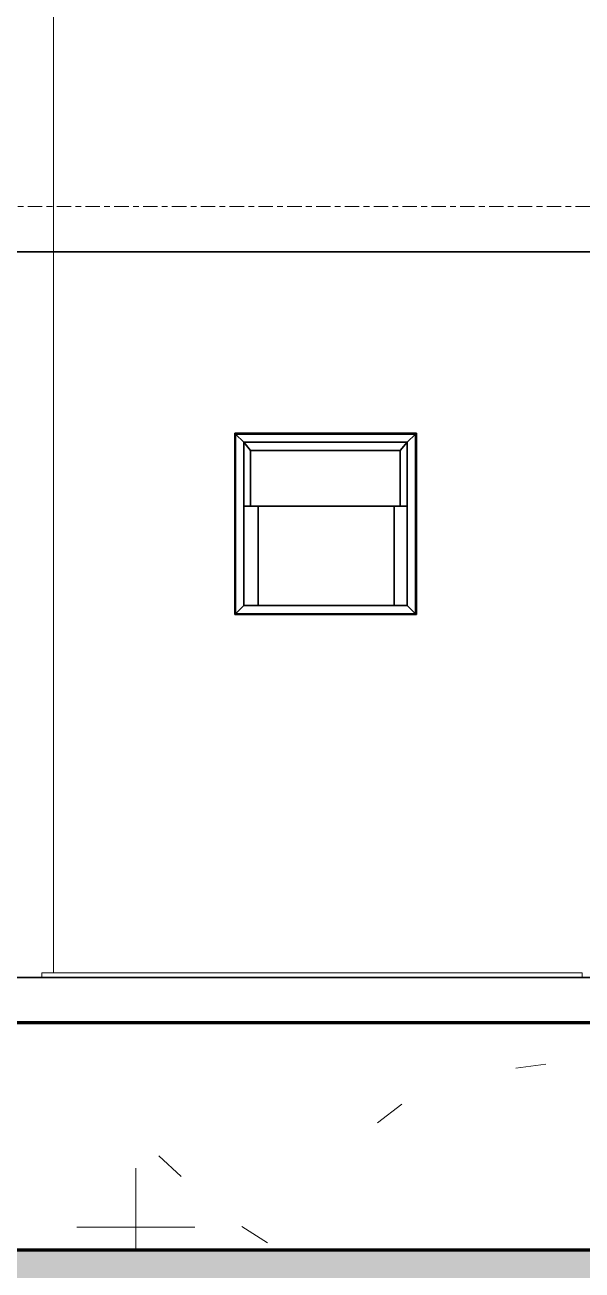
# Model space of a CAD drawing. Header units: millimetres. Extents: x -153298 to 620751, y -313239 to 250031.
# Drawn here: x 94737 to 95350, y -295319 to -293947 of the extents above; entities that cross this region are included whole.
import ezdxf

# ---------------------------------------------------------------- set-up
doc = ezdxf.new("R2010")
doc.units = ezdxf.units.MM
doc.linetypes.add('Centre', pattern=[31.75, 6.35, -4.7625, 15.875, -4.7625])
for name, color, linetype, lineweight in [('A-DETL-GENF', 2, 'Continuous', 35), ('A-DETL-THIN', 1, 'Continuous', 25), ('A-FLOR-FNSH', 2, 'Continuous', 70), ('A-FLOR-LEVL', 3, 'Continuous', 35), ('A-FLOR-PATT', 1, 'Continuous', 70), ('A-GENM', 1, 'Continuous', 9), ('A-WALL-PATT', 1, 'Continuous', 35), ('E-LITE-EQPM', 2, 'Continuous', 35), ('E-POWR-CNTR', 2, 'Continuous', 9), ('WALL-E', 2, 'Continuous', 35)]:
    doc.layers.add(name, color=color, linetype=linetype, lineweight=lineweight)
pattern_1 = [(50, (108217.3, -305821.75), (728.737, -63.756), [76.2, -838.2]), (355, (108217.3, -305821.75), (-140.972, 764.228), [60.96, -670.56]), (100.451, (108278, -305827.1), (587.77, 700.467), [64.76, -712.36]), (46.184, (108217.3, -305618.55), (1084.316, -168.17), [114.3, -1257.3]), (96.636, (108307.7, -305632.6), (949.61, 989.71), [97.14, -1068.54]), (351.184, (108217.3, -305618.6), (949.62, 989.7), [91.44, -1005.84]), (21, (108318.9, -305669.35), (606.458, -409.06), [76.2, -838.2]), (326, (108318.9, -305669.35), (247.208, 736.753), [60.96, -670.56]), (71.451, (108369.44, -305703.44), (853.668, 327.685), [64.76, -712.36]), (37.5, (108217.3, -305821.75), (12.3547, 338.22), [33.528, -628.904, 33.528, -647.192, -673.1]), (37.5, (108217.3, -305821.75), (12.3547, 338.22), [-1343.152, 33.528, -639.572]), (7.5, (108217.3, -305821.75), (267.279, 400.722), [33.528, -354.584, 33.528, -613.664, -256.54]), (7.5, (108217.3, -305821.75), (267.279, 400.722), [-1035.304, 33.528, -223.012]), (327.5, (107990.73, -305821.75), (542.3633, -22.9153), [33.528, -220.472, 33.528, -758.952, -1051.56]), (327.5, (107990.73, -305821.75), (542.3633, -22.9153), [-1046.48, 33.528, -1018.032]), (317.5, (107889.13, -305821.75), (592.517, 101.707), [33.528, -296.672, 33.528, -492.76, -746.76]), (317.5, (107889.13, -305821.75), (592.517, 101.707), [-856.488, 33.528, -713.232])]

# ---------------------------------------------------------------- blocks, each defined once
blk = doc.blocks.new('PPL-C-AECM-1-PP19-EE-M3-0001_rvt-1-2120-01 ENTRANCE 1 SECTION A')
at = {"layer": 'E-POWR-CNTR', "color": 10, "lineweight": 5}
for p, q in [((-888391.2, 101150), (-888391.2, 101240)), ((-888456.2, 101175), (-888326.2, 101175))]:
    blk.add_line(p, q, dxfattribs=at)
blk = doc.blocks.new('DPA_Drainage Gutter_Landscape_Type A - DPA_Drainage Gutter_Landscape_Type A-17275574-2120-01 ENTRANCE 1 SECTION A')
at = {"layer": 'A-GENM'}
for p, q in [((-888494.8, 101455), (-887899.8, 101455)), ((-888494.8, 101450), (-888494.8, 101455)), ((-888487.8, 101455), (-888480.8, 101455)), ((-888480.8, 101455), (-888487.8, 101455)), ((-888487.8, 101455), (-888480.8, 101455)), ((-888480.8, 101455), (-888487.8, 101455)), ((-887906.8, 101455), (-888487.8, 101455)), ((-888487.8, 101455), (-887906.8, 101455)), ((-887906.8, 101455), (-888487.8, 101455)), ((-888473.8, 101455), (-888460.8, 101455)), ((-888460.8, 101455), (-888473.8, 101455)), ((-888473.8, 101455), (-888460.8, 101455)), ((-888460.8, 101455), (-888473.8, 101455)), ((-888453.8, 101455), (-888440.8, 101455)), ((-888440.8, 101455), (-888453.8, 101455)), ((-888453.8, 101455), (-888440.8, 101455)), ((-888440.8, 101455), (-888453.8, 101455)), ((-888433.8, 101455), (-888420.8, 101455)), ((-888420.8, 101455), (-888433.8, 101455)), ((-888433.8, 101455), (-888420.8, 101455)), ((-888420.8, 101455), (-888433.8, 101455)), ((-888413.8, 101455), (-888400.8, 101455)), ((-888400.8, 101455), (-888413.8, 101455)), ((-888413.8, 101455), (-888400.8, 101455)), ((-888400.8, 101455), (-888413.8, 101455)), ((-888393.8, 101455), (-888380.8, 101455)), ((-888380.8, 101455), (-888393.8, 101455)), ((-888393.8, 101455), (-888380.8, 101455)), ((-888380.8, 101455), (-888393.8, 101455)), ((-888373.8, 101455), (-888360.8, 101455)), ((-888360.8, 101455), (-888373.8, 101455)), ((-888373.8, 101455), (-888360.8, 101455)), ((-888360.8, 101455), (-888373.8, 101455)), ((-888353.8, 101455), (-888340.8, 101455)), ((-888340.8, 101455), (-888353.8, 101455)), ((-888353.8, 101455), (-888340.8, 101455)), ((-888340.8, 101455), (-888353.8, 101455)), ((-888333.8, 101455), (-888320.8, 101455)), ((-888320.8, 101455), (-888333.8, 101455)), ((-888333.8, 101455), (-888320.8, 101455)), ((-888320.8, 101455), (-888333.8, 101455)), ((-888313.8, 101455), (-888300.8, 101455)), ((-888300.8, 101455), (-888313.8, 101455)), ((-888313.8, 101455), (-888300.8, 101455)), ((-888300.8, 101455), (-888313.8, 101455)), ((-888293.8, 101455), (-888280.8, 101455)), ((-888280.8, 101455), (-888293.8, 101455)), ((-888293.8, 101455), (-888280.8, 101455)), ((-888280.8, 101455), (-888293.8, 101455)), ((-888273.8, 101455), (-888260.8, 101455)), ((-888260.8, 101455), (-888273.8, 101455)), ((-888273.8, 101455), (-888260.8, 101455)), ((-888260.8, 101455), (-888273.8, 101455)), ((-888253.8, 101455), (-888240.8, 101455)), ((-888240.8, 101455), (-888253.8, 101455)), ((-888253.8, 101455), (-888240.8, 101455)), ((-888240.8, 101455), (-888253.8, 101455)), ((-888233.8, 101455), (-888220.8, 101455)), ((-888220.8, 101455), (-888233.8, 101455)), ((-888233.8, 101455), (-888220.8, 101455)), ((-888220.8, 101455), (-888233.8, 101455)), ((-888213.8, 101455), (-888200.8, 101455)), ((-888200.8, 101455), (-888213.8, 101455)), ((-888213.8, 101455), (-888200.8, 101455)), ((-888200.8, 101455), (-888213.8, 101455)), ((-888193.8, 101455), (-888180.8, 101455)), ((-888180.8, 101455), (-888193.8, 101455)), ((-888193.8, 101455), (-888180.8, 101455)), ((-888180.8, 101455), (-888193.8, 101455)), ((-888173.8, 101455), (-888160.8, 101455)), ((-888160.8, 101455), (-888173.8, 101455)), ((-888173.8, 101455), (-888160.8, 101455)), ((-888160.8, 101455), (-888173.8, 101455)), ((-888153.8, 101455), (-888140.8, 101455)), ((-888140.8, 101455), (-888153.8, 101455)), ((-888153.8, 101455), (-888140.8, 101455)), ((-888140.8, 101455), (-888153.8, 101455)), ((-888133.8, 101455), (-888120.8, 101455)), ((-888120.8, 101455), (-888133.8, 101455)), ((-888133.8, 101455), (-888120.8, 101455)), ((-888120.8, 101455), (-888133.8, 101455)), ((-888113.8, 101455), (-888100.8, 101455)), ((-888100.8, 101455), (-888113.8, 101455)), ((-888113.8, 101455), (-888100.8, 101455)), ((-888100.8, 101455), (-888113.8, 101455)), ((-888093.8, 101455), (-888080.8, 101455)), ((-888080.8, 101455), (-888093.8, 101455)), ((-888093.8, 101455), (-888080.8, 101455)), ((-888080.8, 101455), (-888093.8, 101455)), ((-888073.8, 101455), (-888060.8, 101455)), ((-888060.8, 101455), (-888073.8, 101455)), ((-888073.8, 101455), (-888060.8, 101455)), ((-888060.8, 101455), (-888073.8, 101455)), ((-888053.8, 101455), (-888040.8, 101455)), ((-888040.8, 101455), (-888053.8, 101455)), ((-888053.8, 101455), (-888040.8, 101455)), ((-888040.8, 101455), (-888053.8, 101455)), ((-888033.8, 101455), (-888020.8, 101455)), ((-888020.8, 101455), (-888033.8, 101455)), ((-888033.8, 101455), (-888020.8, 101455)), ((-888020.8, 101455), (-888033.8, 101455)), ((-888013.8, 101455), (-888000.8, 101455)), ((-888000.8, 101455), (-888013.8, 101455)), ((-888013.8, 101455), (-888000.8, 101455)), ((-888000.8, 101455), (-888013.8, 101455)), ((-887993.8, 101455), (-887980.8, 101455)), ((-887980.8, 101455), (-887993.8, 101455)), ((-887993.8, 101455), (-887980.8, 101455)), ((-887980.8, 101455), (-887993.8, 101455)), ((-887973.8, 101455), (-887960.8, 101455)), ((-887960.8, 101455), (-887973.8, 101455)), ((-887973.8, 101455), (-887960.8, 101455)), ((-887960.8, 101455), (-887973.8, 101455)), ((-887953.8, 101455), (-887940.8, 101455)), ((-887940.8, 101455), (-887953.8, 101455)), ((-887953.8, 101455), (-887940.8, 101455)), ((-887940.8, 101455), (-887953.8, 101455)), ((-887933.8, 101455), (-887920.8, 101455)), ((-887920.8, 101455), (-887933.8, 101455)), ((-887933.8, 101455), (-887920.8, 101455)), ((-887920.8, 101455), (-887933.8, 101455)), ((-887913.8, 101455), (-887906.8, 101455)), ((-887906.8, 101455), (-887913.8, 101455)), ((-887913.8, 101455), (-887906.8, 101455)), ((-887906.8, 101455), (-887913.8, 101455)), ((-887899.8, 101450), (-887899.8, 101455)), ((-887899.8, 101400), (-888494.8, 101400)), ((-888494.8, 101400), (-887899.8, 101400)), ((-888480.8, 101400), (-888487.8, 101400)), ((-888487.8, 101400), (-888480.8, 101400)), ((-888480.8, 101400), (-888487.8, 101400)), ((-888487.8, 101400), (-888480.8, 101400)), ((-888460.8, 101400), (-888473.8, 101400)), ((-888473.8, 101400), (-888460.8, 101400)), ((-888460.8, 101400), (-888473.8, 101400)), ((-888473.8, 101400), (-888460.8, 101400)), ((-888440.8, 101400), (-888453.8, 101400)), ((-888453.8, 101400), (-888440.8, 101400)), ((-888440.8, 101400), (-888453.8, 101400)), ((-888453.8, 101400), (-888440.8, 101400)), ((-888420.8, 101400), (-888433.8, 101400)), ((-888433.8, 101400), (-888420.8, 101400)), ((-888420.8, 101400), (-888433.8, 101400)), ((-888433.8, 101400), (-888420.8, 101400)), ((-888400.8, 101400), (-888413.8, 101400)), ((-888413.8, 101400), (-888400.8, 101400)), ((-888400.8, 101400), (-888413.8, 101400)), ((-888413.8, 101400), (-888400.8, 101400)), ((-888380.8, 101400), (-888393.8, 101400)), ((-888393.8, 101400), (-888380.8, 101400)), ((-888380.8, 101400), (-888393.8, 101400)), ((-888393.8, 101400), (-888380.8, 101400)), ((-888360.8, 101400), (-888373.8, 101400)), ((-888373.8, 101400), (-888360.8, 101400)), ((-888360.8, 101400), (-888373.8, 101400)), ((-888373.8, 101400), (-888360.8, 101400)), ((-888340.8, 101400), (-888353.8, 101400)), ((-888353.8, 101400), (-888340.8, 101400)), ((-888340.8, 101400), (-888353.8, 101400)), ((-888353.8, 101400), (-888340.8, 101400)), ((-888320.8, 101400), (-888333.8, 101400)), ((-888333.8, 101400), (-888320.8, 101400)), ((-888320.8, 101400), (-888333.8, 101400)), ((-888333.8, 101400), (-888320.8, 101400)), ((-888300.8, 101400), (-888313.8, 101400)), ((-888313.8, 101400), (-888300.8, 101400)), ((-888300.8, 101400), (-888313.8, 101400)), ((-888313.8, 101400), (-888300.8, 101400)), ((-888280.8, 101400), (-888293.8, 101400)), ((-888293.8, 101400), (-888280.8, 101400)), ((-888280.8, 101400), (-888293.8, 101400)), ((-888293.8, 101400), (-888280.8, 101400)), ((-888260.8, 101400), (-888273.8, 101400)), ((-888273.8, 101400), (-888260.8, 101400)), ((-888260.8, 101400), (-888273.8, 101400)), ((-888273.8, 101400), (-888260.8, 101400)), ((-888240.8, 101400), (-888253.8, 101400)), ((-888253.8, 101400), (-888240.8, 101400)), ((-888240.8, 101400), (-888253.8, 101400)), ((-888253.8, 101400), (-888240.8, 101400)), ((-888220.8, 101400), (-888233.8, 101400)), ((-888233.8, 101400), (-888220.8, 101400)), ((-888220.8, 101400), (-888233.8, 101400)), ((-888233.8, 101400), (-888220.8, 101400)), ((-888200.8, 101400), (-888213.8, 101400)), ((-888213.8, 101400), (-888200.8, 101400)), ((-888200.8, 101400), (-888213.8, 101400)), ((-888213.8, 101400), (-888200.8, 101400)), ((-888180.8, 101400), (-888193.8, 101400)), ((-888193.8, 101400), (-888180.8, 101400)), ((-888180.8, 101400), (-888193.8, 101400)), ((-888193.8, 101400), (-888180.8, 101400)), ((-888160.8, 101400), (-888173.8, 101400)), ((-888173.8, 101400), (-888160.8, 101400)), ((-888160.8, 101400), (-888173.8, 101400)), ((-888173.8, 101400), (-888160.8, 101400)), ((-888140.8, 101400), (-888153.8, 101400)), ((-888153.8, 101400), (-888140.8, 101400)), ((-888140.8, 101400), (-888153.8, 101400)), ((-888153.8, 101400), (-888140.8, 101400)), ((-888120.8, 101400), (-888133.8, 101400)), ((-888133.8, 101400), (-888120.8, 101400)), ((-888120.8, 101400), (-888133.8, 101400)), ((-888133.8, 101400), (-888120.8, 101400)), ((-888100.8, 101400), (-888113.8, 101400)), ((-888113.8, 101400), (-888100.8, 101400)), ((-888100.8, 101400), (-888113.8, 101400)), ((-888113.8, 101400), (-888100.8, 101400)), ((-888080.8, 101400), (-888093.8, 101400)), ((-888093.8, 101400), (-888080.8, 101400)), ((-888080.8, 101400), (-888093.8, 101400)), ((-888093.8, 101400), (-888080.8, 101400)), ((-888060.8, 101400), (-888073.8, 101400)), ((-888073.8, 101400), (-888060.8, 101400)), ((-888060.8, 101400), (-888073.8, 101400)), ((-888073.8, 101400), (-888060.8, 101400)), ((-888040.8, 101400), (-888053.8, 101400)), ((-888053.8, 101400), (-888040.8, 101400)), ((-888040.8, 101400), (-888053.8, 101400)), ((-888053.8, 101400), (-888040.8, 101400)), ((-888020.8, 101400), (-888033.8, 101400)), ((-888033.8, 101400), (-888020.8, 101400)), ((-888020.8, 101400), (-888033.8, 101400)), ((-888033.8, 101400), (-888020.8, 101400)), ((-888000.8, 101400), (-888013.8, 101400)), ((-888013.8, 101400), (-888000.8, 101400)), ((-888000.8, 101400), (-888013.8, 101400)), ((-888013.8, 101400), (-888000.8, 101400)), ((-887980.8, 101400), (-887993.8, 101400)), ((-887993.8, 101400), (-887980.8, 101400)), ((-887980.8, 101400), (-887993.8, 101400)), ((-887993.8, 101400), (-887980.8, 101400)), ((-887960.8, 101400), (-887973.8, 101400)), ((-887973.8, 101400), (-887960.8, 101400)), ((-887960.8, 101400), (-887973.8, 101400)), ((-887973.8, 101400), (-887960.8, 101400)), ((-887940.8, 101400), (-887953.8, 101400)), ((-887953.8, 101400), (-887940.8, 101400)), ((-887940.8, 101400), (-887953.8, 101400)), ((-887953.8, 101400), (-887940.8, 101400)), ((-887920.8, 101400), (-887933.8, 101400)), ((-887933.8, 101400), (-887920.8, 101400)), ((-887920.8, 101400), (-887933.8, 101400)), ((-887933.8, 101400), (-887920.8, 101400)), ((-887906.8, 101400), (-887913.8, 101400)), ((-887913.8, 101400), (-887906.8, 101400)), ((-887906.8, 101400), (-887913.8, 101400)), ((-887913.8, 101400), (-887906.8, 101400))]:
    blk.add_line(p, q, dxfattribs=at)
blk = doc.blocks.new('DPA_LIGHTING_WALL MOUNT_WLL711_A - PASITO_Asymmetrical 150_x90_-18344879-2120-01 ENTRANCE 1 SECTION A')
at = {"layer": 'E-LITE-EQPM', "color": 215}
for p, q in [((-894082.4, 102050), (-894282.4, 102050)), ((-894282.4, 102050), (-894282.4, 101850)), ((-894282.4, 101850), (-894282.4, 102050)), ((-894282.4, 102050), (-894082.4, 102050)), ((-894272.4, 102040), (-894281.4, 102049)), ((-894281.4, 101851), (-894281.4, 102049)), ((-894281.4, 102049), (-894083.4, 102049)), ((-894083.4, 102049), (-894092.4, 102040)), ((-894083.4, 102049), (-894083.4, 101851)), ((-894082.4, 101850), (-894082.4, 102050)), ((-894082.4, 102050), (-894082.4, 101850)), ((-894272.4, 102040), (-894272.4, 101860)), ((-894092.4, 102040), (-894272.4, 102040)), ((-894272.4, 102040), (-894092.4, 102040)), ((-894272.4, 102040), (-894265.2, 102031)), ((-894272.4, 101969.5), (-894272.4, 102040)), ((-894100.2, 102031), (-894092.4, 102040)), ((-894092.4, 101860), (-894092.4, 102040)), ((-894092.4, 102040), (-894092.4, 101969.5)), ((-894100.2, 102031), (-894265.2, 102031)), ((-894265.2, 102031), (-894265.2, 101969.4)), ((-894256.7, 102031), (-894106.9, 102031)), ((-894106.9, 102031), (-894256.7, 102031)), ((-894100.2, 101969.4), (-894100.2, 102031)), ((-894272.4, 101969.5), (-894265.2, 101969.4)), ((-894092.4, 101969.5), (-894272.4, 101969.5)), ((-894265.2, 101969.4), (-894100.2, 101969.4)), ((-894256.7, 101860), (-894256.7, 101969.4)), ((-894256.7, 101969.4), (-894256.7, 101860)), ((-894106.9, 101969.4), (-894106.9, 101860)), ((-894106.9, 101860), (-894106.9, 101969.4)), ((-894092.4, 101969.5), (-894100.2, 101969.4)), ((-894281.4, 101851), (-894272.4, 101860)), ((-894272.4, 101860), (-894256.7, 101860)), ((-894256.7, 101860), (-894106.9, 101860)), ((-894106.9, 101860), (-894256.7, 101860)), ((-894106.9, 101860), (-894092.4, 101860)), ((-894083.4, 101851), (-894092.4, 101860)), ((-894282.4, 101850), (-894082.4, 101850)), ((-894082.4, 101850), (-894282.4, 101850)), ((-894083.4, 101851), (-894281.4, 101851))]:
    blk.add_line(p, q, dxfattribs=at)

msp = doc.modelspace()

# ---------------------------------------------------------------- hatches: boundary and pattern name
at = {"layer": 'A-DETL-GENF', "lineweight": 9}
h = msp.add_hatch(dxfattribs=at)
h.set_pattern_fill('FP_32', color=9, style=0, pattern_type=2)
h.set_pattern_definition([(45, (108217.3, -305821.75), (0, 449.0128), [317.5, -317.5]), (45, (108133.1, -305737.56), (0, 449.0128), [317.5, -317.5]), (45, (108048.92, -305653.38), (0, 449.0128), [317.5, -317.5]), (135, (108048.92, -305597.24), (-449.0128, 3e-14), [317.5, -317.5]), (135, (108133.1, -305513.05), (-449.0128, 3e-14), [317.5, -317.5]), (135, (108217.3, -305428.87), (-449.0128, 3e-14), [317.5, -317.5])])
h.paths.add_polyline_path([(136587.1047, -298446.753), (140337.5298, -298446.753), (140337.5298, -295376.753), (134242.3285, -295376.753), (134242.3285, -295096.753), (116692.5163, -295096.753), (122478.88, -298446.753), (132836.6797, -298446.753)])
h.paths.add_polyline_path([(91582.0038, -298446.753), (103688.1926, -298446.753), (103688.1926, -295296.753), (88643.88, -295296.753), (88643.88, -295146.753), (83446.7954, -295146.753), (83446.7954, -295376.753), (80330.7286, -295376.753), (80330.7286, -298446.753), (87831.5788, -298446.753)])
at = {"layer": 'A-FLOR-PATT', "lineweight": 9}
h = msp.add_hatch(dxfattribs=at)
h.set_pattern_fill('FP_1', color=256, style=0, pattern_type=2)
h.set_pattern_definition(pattern_1)
h.paths.add_polyline_path([(96035.6336, -295046.753), (98172.88, -295046.753), (98172.88, -295021.753), (98260.38, -295021.753), (98260.38, -295016.753), (98237.88, -295016.753), (98237.88, -294996.753), (88642.88, -294996.753), (88642.88, -295046.753), (95801.2321, -295046.753)])
h.paths.add_polyline_path([(98402.88, -295021.753), (98431.8802, -295021.753), (98431.8802, -294996.753), (98402.88, -294996.753), (98402.88, -295016.753), (98380.38, -295016.753), (98380.38, -295021.753)])
h = msp.add_hatch(dxfattribs=at)
h.set_pattern_fill('FP_1', color=256, style=0, pattern_type=2)
h.set_pattern_definition(pattern_1)
h.paths.add_polyline_path([(96035.6336, -295046.753), (98172.88, -295046.753), (98172.88, -295021.753), (98260.38, -295021.753), (98260.38, -295016.753), (98237.88, -295016.753), (98237.88, -294996.753), (88642.88, -294996.753), (88642.88, -295046.753), (95801.2321, -295046.753)])
h.paths.add_polyline_path([(98402.88, -295021.753), (98431.8802, -295021.753), (98431.8802, -294996.753), (98402.88, -294996.753), (98402.88, -295016.753), (98380.38, -295016.753), (98380.38, -295021.753)])
h = msp.add_hatch(dxfattribs=at)
h.set_pattern_fill('FP_1', color=256, style=0, pattern_type=2)
h.set_pattern_definition(pattern_1)
h.paths.add_polyline_path([(96738.8383, -295296.753), (98431.8802, -295296.753), (98431.8802, -295096.753), (98380.38, -295096.753), (98380.38, -295176.753), (98260.38, -295176.753), (98260.38, -295096.753), (98172.88, -295096.753), (98172.88, -295046.753), (88642.88, -295046.753), (88643.88, -295296.753), (96504.4368, -295296.753)])
h = msp.add_hatch(dxfattribs=at)
h.set_pattern_fill('FP_1', color=256, style=0, pattern_type=2)
h.set_pattern_definition(pattern_1)
h.paths.add_polyline_path([(96738.8383, -295296.753), (98431.8802, -295296.753), (98431.8802, -295096.753), (98380.38, -295096.753), (98380.38, -295176.753), (98260.38, -295176.753), (98260.38, -295096.753), (98172.88, -295096.753), (98172.88, -295046.753), (88642.88, -295046.753), (88643.88, -295296.753), (96504.4368, -295296.753)])
at = {"layer": 'A-WALL-PATT', "lineweight": 9}
h = msp.add_hatch(dxfattribs=at)
h.set_pattern_fill('FP_30', color=256, style=0, pattern_type=2)
h.set_pattern_definition([(90, (88767.9, -293896.75), (-600, 4e-14), [])])
h.paths.add_polyline_path([(88767.88, -294196.753), (90967.88, -294196.753), (90968.716, -294096.3461), (90970.2953, -294091.3262), (90970.2953, -294090.1106), (90973.7886, -294085.8377), (90977.9408, -294083.2592), (90979.2785, -294082.2271), (90986.7623, -294082.2641), (90987.6771, -294083.672), (90992.176, -294086.0651), (90996.3746, -294091.0827), (90996.887, -294099.5047), (90997.7401, -294119.8756), (90997.88, -294137.7639), (90997.88, -294196.753), (91617.88, -294196.753), (91618.716, -294096.3461), (91620.2953, -294091.3262), (91620.2953, -294090.1106), (91623.7886, -294085.8377), (91627.9408, -294083.2592), (91629.2785, -294082.2271), (91636.7623, -294082.2641), (91637.6771, -294083.672), (91642.176, -294086.0651), (91646.3746, -294091.0827), (91646.887, -294099.5047), (91647.7401, -294119.8756), (91647.88, -294137.7639), (91647.88, -294196.753), (92267.88, -294196.753), (92268.716, -294096.3461), (92270.2953, -294091.3262), (92270.2953, -294090.1106), (92273.7886, -294085.8377), (92277.9408, -294083.2592), (92279.2785, -294082.2271), (92286.7623, -294082.2641), (92287.6771, -294083.672), (92292.176, -294086.0651), (92296.3746, -294091.0827), (92296.887, -294099.5047), (92297.7401, -294119.8756), (92297.88, -294137.7639), (92297.88, -294196.753), (92917.88, -294196.753), (92918.716, -294096.3461), (92920.2953, -294091.3262), (92920.2953, -294090.1106), (92923.7886, -294085.8377), (92927.9408, -294083.2592), (92929.2785, -294082.2271), (92936.7623, -294082.2641), (92937.6771, -294083.672), (92942.176, -294086.0651), (92946.3746, -294091.0827), (92946.887, -294099.5047), (92947.7401, -294119.8756), (92947.88, -294133.1991), (92947.88, -294196.753), (93567.88, -294196.753), (93568.716, -294096.3461), (93570.2953, -294091.3262), (93570.2953, -294090.1106), (93573.7886, -294085.8377), (93577.9408, -294083.2592), (93579.2785, -294082.2271), (93586.7623, -294082.2641), (93587.6771, -294083.672), (93592.176, -294086.0651), (93596.3746, -294091.0827), (93596.887, -294099.5047), (93597.7401, -294119.8756), (93597.88, -294137.7639), (93597.88, -294196.753), (97743.5724, -294196.753), (97726.5104, -294147.9827), (97722.922, -294125.3265), (97731.6683, -294095.0229), (97740.7916, -294082.0376), (97747.0046, -294075.7164), (97755.8687, -294070.112), (97766.0321, -294063.7588), (97791.88, -294058.7345), (98172.88, -294058.7345), (98492.4254, -293896.753), (88767.88, -293896.753), (88767.88, -294101.7192)])
h.paths.add_polyline_path([(97791.88, -294096.7345), (97791.88, -294096.0871), (97790.1357, -294096.8571)])
h.paths.add_polyline_path([(97773.3681, -294102.8687), (97762.7495, -294117.2812), (97765.6279, -294109.3526), (97769.8446, -294105.8203)])
h.paths.add_polyline_path([(98162.88, -294196.753), (98163.2207, -294190.1521), (98164.2197, -294188.7345), (98162.88, -294183.7345), (98162.88, -294096.7345), (97788.7269, -294097.7794), (97775.6882, -294100.8884), (97765.1436, -294110.6757), (97762.2173, -294120.0458), (97763.9321, -294141.5863), (97784.0287, -294196.753), (98145.2477, -294196.753)])
h.paths.add_polyline_path([(99170.4279, -294196.753), (99762.2461, -293896.753), (99069.6522, -293896.753), (98902.88, -293981.2919), (98902.88, -294196.753), (99082.854, -294196.753)])
h.paths.add_polyline_path([(98852.88, -294196.753), (98852.88, -294006.6375), (98477.834, -294196.753), (98848.4524, -294196.753)])
h.paths.add_polyline_path([(98182.88, -294163.7345), (98181.5402, -294164.8906), (98182.5393, -294164.1154)])
h.paths.add_polyline_path([(98393.7891, -294196.753), (98852.88, -293963.922), (98852.88, -293896.753), (98576.4704, -293896.753), (98182.88, -294096.2688), (98182.2977, -294186.6206), (98181.5402, -294188.7345), (98182.88, -294190.8056), (98182.9738, -294196.753), (98379.6493, -294196.753)])
h.paths.add_polyline_path([(98172.88, -294193.7345), (98172.0433, -294192.8729), (98172.8289, -294193.7278)])
h.paths.add_polyline_path([(97762.1412, -294138.5586), (97762.7495, -294138.3372), (97762.0983, -294138.3372)])
h.paths.add_polyline_path([(98902.88, -293938.6884), (98985.6073, -293896.753), (98902.88, -293896.753)])
h = msp.add_hatch(dxfattribs=at)
h.set_pattern_fill('FP_29', color=256, style=0, pattern_type=2)
h.set_pattern_definition([(90, (99567.9, -294996.75), (-600, 4e-14), [])])
h.paths.add_polyline_path([(88768.6924, -294996.753), (88802.88, -294996.753), (88802.88, -294994.753), (89232.88, -294994.753), (89232.88, -294996.753), (89252.88, -294996.753), (89252.88, -294994.753), (89682.88, -294994.753), (89682.88, -294996.753), (89845.5754, -294996.753), (89845.5754, -294991.753), (90440.5754, -294991.753), (90440.5754, -294996.753), (90459.3091, -294996.753), (90459.3091, -294991.753), (90967.88, -294991.753), (90967.88, -294196.753), (88642.88, -294196.753), (88643.88, -294996.753)])
h.paths.add_polyline_path([(93527.9777, -294996.753), (93527.9777, -294991.753), (93567.88, -294991.753), (93567.88, -294196.753), (92947.88, -294196.753), (92948.244, -294991.753), (93509.244, -294991.753), (93509.244, -294996.753)])
h.paths.add_polyline_path([(94122.9777, -294996.753), (94141.7114, -294996.753), (94141.7114, -294991.753), (94736.7114, -294991.753), (94736.7114, -294996.753), (94755.4451, -294996.753), (94755.4451, -294991.753), (95350.4451, -294991.753), (95350.4451, -294996.753), (95369.1788, -294996.753), (95369.1788, -294991.753), (95964.1788, -294991.753), (95964.1788, -294996.753), (95982.9126, -294996.753), (95982.9126, -294991.753), (96577.9126, -294991.753), (96577.9126, -294996.753), (96596.6463, -294996.753), (96596.6463, -294991.753), (97191.6463, -294991.753), (97191.6463, -294996.753), (97210.38, -294996.753), (97210.38, -294991.753), (97767.88, -294991.753), (97767.88, -294696.753), (98147.88, -294696.753), (98147.88, -294596.753), (97967.8734, -294596.753), (97967.8734, -294396.753), (98147.88, -294396.753), (98147.88, -294346.7345), (97841.7492, -294345.7586), (97829.9656, -294344.093), (97812.1157, -294337.0517), (97802.2301, -294330.1045), (97794.4109, -294322.1699), (97780.944, -294299.4306), (97743.5724, -294196.753), (93597.88, -294196.753), (93597.88, -294991.753), (94122.9777, -294991.753)])
h.paths.add_polyline_path([(92914.244, -294996.753), (92914.244, -294991.753), (92917.88, -294991.753), (92917.88, -294196.753), (92297.88, -294196.753), (92297.88, -294996.753), (92300.5102, -294996.753), (92300.5102, -294991.753), (92895.5102, -294991.753), (92895.5102, -294996.753)])
h.paths.add_polyline_path([(91686.7765, -294996.753), (91686.7765, -294991.753), (92267.88, -294991.753), (92267.88, -294196.753), (91647.88, -294196.753), (91647.88, -294991.753), (91668.0428, -294991.753), (91668.0428, -294996.753)])
h.paths.add_polyline_path([(91073.0428, -294996.753), (91073.0428, -294991.753), (91617.88, -294991.753), (91617.88, -294196.753), (90997.88, -294196.753), (90997.88, -294991.753), (91054.3091, -294991.753), (91054.3091, -294996.753)])
h.paths.add_polyline_path([(98246.5643, -294696.753), (98852.88, -294389.404), (98852.88, -294196.753), (98477.834, -294196.753), (98197.88, -294338.6651), (98197.88, -294696.753)])
h.paths.add_polyline_path([(95167.8734, -294596.753), (94967.8734, -294596.753), (94967.8734, -294396.753), (95167.8734, -294396.753)])
h.paths.add_polyline_path([(92050.807, -294596.753), (91967.8734, -294596.753), (91967.8734, -294396.753), (92167.8734, -294396.753), (92167.8734, -294596.753)])
h.paths.add_polyline_path([(88967.8734, -294596.753), (88967.8734, -294396.753), (89167.8734, -294396.753), (89167.8734, -294596.753)])
h.paths.add_polyline_path([(98902.88, -294364.0584), (99232.9279, -294196.753), (98902.88, -294196.753), (98902.88, -294353.5583)])
h.paths.add_polyline_path([(98145.2477, -294308.7345), (98147.88, -294308.7345), (98148.7318, -294208.7345), (98163.2207, -294208.7345), (98162.7862, -294196.753), (97784.0287, -294196.8013), (97819.5387, -294291.196), (97829.0437, -294303.2383), (97846.4755, -294308.7345), (97910.8462, -294308.7345)])
h.paths.add_polyline_path([(98197.88, -294296.0617), (98393.7891, -294196.753), (98182.88, -294197.5367), (98182.88, -294208.7345), (98197.88, -294208.7345), (98197.88, -294290.5985)])

# ---------------------------------------------------------------- linework, layer by layer
at = {"layer": 'A-DETL-THIN'}
msp.add_line((103688.1926, -295296.753), (88643.88, -295296.753), dxfattribs=at)
at = {"layer": 'A-FLOR-FNSH', "color": 250, "lineweight": 35}
msp.add_line((98431.8802, -294996.753), (88642.88, -294996.753), dxfattribs=at)
at = {"layer": 'A-FLOR-FNSH', "color": 7}
for p, q in [((98172.88, -295046.753), (88642.88, -295046.753)), ((88643.88, -295296.753), (98431.8802, -295296.753))]:
    msp.add_line(p, q, dxfattribs=at)
at = {"layer": 'A-FLOR-LEVL', "linetype": 'Centre', "lineweight": 9}
for p, q in [((80346.0738, -294146.753), (142923.7915, -294146.753)), ((80346.0738, -294996.753), (144086.7932, -294996.753)), ((80346.0738, -295296.753), (142186.1125, -295296.753))]:
    msp.add_line(p, q, dxfattribs=at)
at = {"layer": 'WALL-E', "color": 215}
for p, q in [((93597.8389, -294196.753), (97743.5724, -294196.753)), ((97743.5724, -294196.753), (93597.8389, -294196.753)), ((93597.8389, -294196.753), (97743.5724, -294196.753)), ((97743.5724, -294196.753), (93597.8389, -294196.753)), ((94967.8734, -294596.753), (94967.8734, -294396.753)), ((94967.8734, -294396.753), (95167.8734, -294396.753)), ((95167.8734, -294396.753), (94967.8734, -294396.753)), ((94967.8734, -294396.753), (94967.8734, -294596.753)), ((95167.8734, -294396.753), (95167.8734, -294596.753)), ((95167.8734, -294596.753), (95167.8734, -294396.753)), ((95167.8734, -294596.753), (94967.8734, -294596.753)), ((94967.8734, -294596.753), (95167.8734, -294596.753)), ((94755.4451, -294996.753), (94736.7114, -294996.753)), ((94736.7114, -294996.753), (94755.4451, -294996.753))]:
    msp.add_line(p, q, dxfattribs=at)

# ---------------------------------------------------------------- block references
at = {"lineweight": 5}
msp.add_blockref('PPL-C-AECM-1-PP19-EE-M3-0001_rvt-1-2120-01 ENTRANCE 1 SECTION A', (983250.2539, -396446.753), dxfattribs=at)
at = {"layer": 'A-GENM'}
msp.add_blockref('DPA_Drainage Gutter_Landscape_Type A - DPA_Drainage Gutter_Landscape_Type A-17275574-2120-01 ENTRANCE 1 SECTION A', (983250.2539, -396446.753), dxfattribs=at)
at = {"layer": 'E-LITE-EQPM', "color": 215}
msp.add_blockref('DPA_LIGHTING_WALL MOUNT_WLL711_A - PASITO_Asymmetrical 150_x90_-18344879-2120-01 ENTRANCE 1 SECTION A', (989250.2539, -396446.753), dxfattribs=at)

doc.saveas('drawing.dxf')
